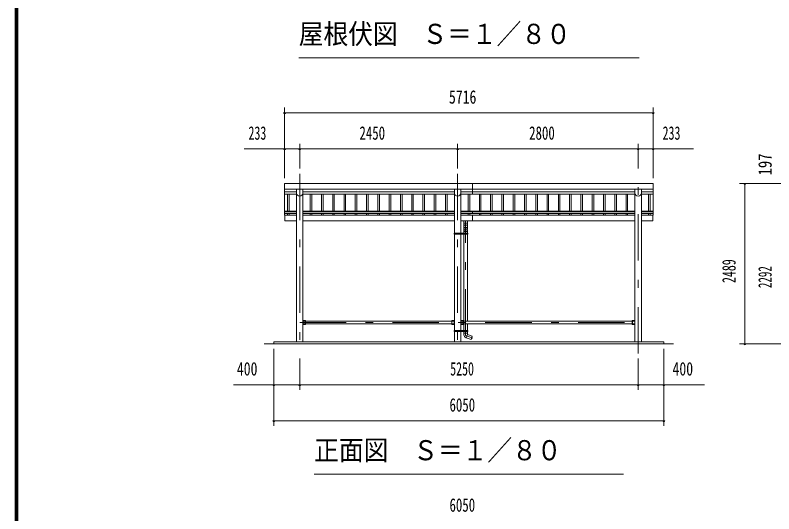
# Model space of a CAD drawing. Units: millimetres, scale not verified, with parts at other scales. Extents: x -35377 to 35393, y -16800 to 16800.
# Drawn here: x -11327 to 442, y 1535 to 9275 of the extents above; entities that cross this region are included whole.
import ezdxf
from ezdxf.enums import TextEntityAlignment as Align

# ---------------------------------------------------------------- set-up
doc = ezdxf.new("R2010")
doc.units = ezdxf.units.MM
doc.header["$LTSCALE"] = 60
doc.linetypes.add('USER3', pattern=[24, 12, -5, 2, -5])
for name, color, linetype, lineweight in [('0-2_1-08BOLD', 7, 'Continuous', 18), ('0-3_1-28CENTER', 3, 'USER3', 18), ('0-4_1-48THIN', 4, 'Continuous', 18), ('0-5_1-58DIM', 3, 'Continuous', 18), ('0-C_F-F1PAPER', 5, 'Continuous', 18)]:
    doc.layers.add(name, color=color, linetype=linetype, lineweight=lineweight)
doc.styles.add('ＭＳ ゴシック', font='')
doc.styles.get('ＭＳ ゴシック').set_extended_font_data('MS Gothic')

msp = doc.modelspace()

# ---------------------------------------------------------------- linework, layer by layer
at = {"layer": '0-2_1-08BOLD'}
for p, q in [((-4233.14, 6494.38), (-4233.14, 6663.33)), ((-1430.14, 6572.54), (-7146.13, 6572.54)), ((-7146.13, 6533.46), (-6963.93, 6533.46)), ((-6963.93, 6494.38), (-7146.13, 6494.38)), ((-6963.93, 6572.12), (-6963.93, 4204.33)), ((-6862.33, 4204.33), (-6862.33, 6572.12)), ((-6862.33, 6533.46), (-4513.94, 6533.46)), ((-4513.94, 6494.38), (-6862.33, 6494.38)), ((-4513.94, 6572.12), (-4513.94, 5890.33)), ((-4412.34, 5890.33), (-4412.34, 6572.12)), ((-4412.34, 6533.46), (-1713.93, 6533.46)), ((-1713.93, 6494.38), (-4412.34, 6494.38)), ((-1713.93, 6572.12), (-1713.93, 4204.33)), ((-1612.34, 6533.46), (-1430.14, 6533.46)), ((-1430.14, 6494.38), (-1612.34, 6494.38)), ((-1612.33, 4204.33), (-1612.33, 6572.12)), ((-6963.93, 6234.23), (-7146.13, 6234.23)), ((-7146.13, 6224.84), (-6963.93, 6224.84)), ((-6963.93, 6195.21), (-7146.13, 6195.21)), ((-6862.33, 6234.23), (-4513.94, 6234.23)), ((-4513.94, 6224.84), (-6862.33, 6224.84)), ((-6862.33, 6195.21), (-4513.94, 6195.21)), ((-4513.94, 6168.03), (-6862.33, 6168.03)), ((-4412.34, 6234.23), (-1713.93, 6234.23)), ((-1713.93, 6224.84), (-4412.34, 6224.84)), ((-4412.34, 6195.21), (-1713.93, 6195.21)), ((-1713.93, 6168.03), (-4412.34, 6168.03)), ((-4233.14, 6195.21), (-4233.14, 6234.23)), ((-4233.14, 6082.17), (-4233.14, 6168.03)), ((-1430.14, 6195.21), (-1612.34, 6195.21)), ((-1612.34, 6168.03), (-1430.14, 6168.03)), ((-1430.14, 6234.23), (-1612.33, 6234.23)), ((-1612.33, 6224.84), (-1430.14, 6224.84)), ((-6862.33, 6082.17), (-4513.94, 6082.17)), ((-4412.34, 6082.17), (-1713.93, 6082.17)), ((-4366.38, 6045.05), (-4366.38, 6082.17)), ((-4311.38, 6082.17), (-4311.38, 6045.05)), ((-4410.73, 5874.33), (-4410.73, 5890.33)), ((-4367.98, 5874.33), (-4367.98, 5890.33)), ((-4311.38, 5917.64), (-4366.38, 5917.64)), ((-4309.77, 5890.33), (-4309.77, 5874.33)), ((-4513.94, 5874.33), (-4513.94, 4382.93)), ((-4412.34, 4382.93), (-4412.34, 5874.33)), ((-4366.38, 4525.68), (-4366.38, 5874.33)), ((-4311.37, 5874.33), (-4311.37, 4525.68)), ((-4303.68, 5882.33), (-4309.77, 5882.33)), ((-6825.53, 4482.98), (-6860.63, 4482.98)), ((-6825.53, 4471.33), (-6825.53, 4537.33)), ((-6822.33, 4525.68), (-4553.93, 4525.68)), ((-4553.93, 4482.98), (-6822.33, 4482.98)), ((-4553.93, 4537.33), (-4513.94, 4537.33)), ((-4553.93, 4537.33), (-4553.93, 4471.33)), ((-4550.74, 4471.33), (-4550.74, 4537.33)), ((-4375.54, 4525.68), (-4410.63, 4525.68)), ((-4375.54, 4471.33), (-4375.54, 4537.33)), ((-1753.93, 4525.68), (-4372.33, 4525.68)), ((-4372.33, 4482.98), (-1753.93, 4482.98)), ((-4366.38, 4382.93), (-4366.38, 4482.98)), ((-4311.37, 4482.98), (-4311.37, 4382.93)), ((-1750.74, 4471.33), (-1750.74, 4537.33)), ((-4553.93, 4471.33), (-4513.94, 4471.33)), ((-4513.94, 4366.93), (-4513.94, 4204.33)), ((-4412.34, 4204.33), (-4412.34, 4366.93)), ((-4410.73, 4366.93), (-4410.73, 4382.93)), ((-4367.98, 4366.93), (-4367.98, 4382.93)), ((-4366.38, 4341.46), (-4366.38, 4366.93)), ((-4311.37, 4366.93), (-4311.37, 4341.46)), ((-4309.77, 4382.93), (-4309.77, 4366.93)), ((-4309.77, 4374.93), (-4303.68, 4374.93)), ((-4330.19, 4267.78), (-4311.38, 4319.46)), ((-1113.14, 4174.33), (-7463.13, 4174.33)), ((-7313.13, 4204.33), (-7313.13, 4174.33))]:
    msp.add_line(p, q, dxfattribs=at)
for points in [[(-7146.13, 6663.33), (-7146.13, 6168.03), (-6963.93, 6168.03)], [(-1430.14, 6168.03), (-1430.14, 6663.33), (-7146.13, 6663.33)], [(-7141.13, 6168.03), (-7141.13, 6082.17), (-6963.93, 6082.17)], [(-1612.34, 6082.17), (-1435.14, 6082.17), (-1435.14, 6168.03)], [(-4366.38, 5959.52), (-4366.38, 5995.38), (-4368.38, 6045.05), (-4309.38, 6045.05), (-4311.38, 5995.38), (-4311.38, 5959.52)], [(-4366.38, 5890.33), (-4366.38, 5924.58), (-4368.37, 5950.55)], [(-4309.38, 5950.42), (-4311.38, 5924.58), (-4311.38, 5890.33)], [(-6862.33, 4537.33), (-6822.33, 4537.33), (-6822.33, 4471.33), (-6862.33, 4471.33)], [(-6860.63, 4482.98), (-6860.63, 4525.68), (-6825.53, 4525.68)], [(-4550.74, 4525.68), (-4515.63, 4525.68), (-4515.63, 4482.98), (-4550.74, 4482.98)], [(-4412.34, 4471.33), (-4372.34, 4471.33), (-4372.34, 4537.33), (-4412.34, 4537.33)], [(-4410.63, 4525.68), (-4410.63, 4482.98), (-4375.54, 4482.98)], [(-1713.93, 4537.33), (-1753.93, 4537.33), (-1753.93, 4471.33), (-1713.93, 4471.33)], [(-1750.74, 4482.98), (-1715.63, 4482.98), (-1715.63, 4525.68), (-1750.74, 4525.68)], [(-4515.54, 4382.93), (-4515.54, 4366.93), (-4303.68, 4366.93)], [(-4303.68, 4366.93), (-4303.68, 4382.93), (-4515.54, 4382.93)], [(-4309.88, 4341.46), (-4367.88, 4341.46), (-4366.12, 4315.67)], [(-4309.88, 4341.46), (-4311.38, 4319.46), (-4235.38, 4291.8), (-4254.19, 4240.12), (-4329.91, 4267.68)], [(-7313.13, 4204.33), (-1263.13, 4204.33), (-1263.13, 4174.33)]]:
    msp.add_lwpolyline(points, dxfattribs=at)
for points in [[(-4515.54, 5890.33), (-4515.54, 5874.33), (-4303.68, 5874.33), (-4303.68, 5890.33)], [(-4384.35, 5885.22), (-4389.35, 5888.11), (-4394.35, 5885.22), (-4394.35, 5879.45), (-4389.35, 5876.56), (-4384.35, 5879.45)], [(-4384.35, 4377.82), (-4384.35, 4372.04), (-4389.35, 4369.16), (-4394.35, 4372.04), (-4394.35, 4377.82), (-4389.35, 4380.7)]]:
    msp.add_lwpolyline(points, close=True, dxfattribs=at)
for centre, radius in [((-4389.35, 5882.33), 6.25), ((-4389.35, 5882.33), 4.9), ((-4389.35, 4374.93), 6.25), ((-4389.35, 4374.93), 4.9)]:
    msp.add_circle(centre, radius, dxfattribs=at)
for centre, radius, start, end in [((-6913.13, 6517.13), 50.8, 180, 0), ((-4463.14, 6517.13), 50.8, 180, 0), ((-1663.13, 6517.13), 50.8, 180, 0), ((-4338.88, 5995.68), 27.55, 3.55867, 176.44133), ((-4338.88, 5948.71), 29.55, 3.56303, 176.43697), ((-4338.88, 5957.21), 27.55, 3.55867, 176.44133), ((-4338.88, 5923.6), 27.55, 3.55867, 176.44133), ((-4311.25, 4319.42), 55, 183.90576, 250.16731)]:
    msp.add_arc(centre, radius, start, end, dxfattribs=at)
at = {"layer": '0-3_1-28CENTER'}
for p, q in [((-6913.13, 6813.33), (-6913.13, 4024.33)), ((-4463.14, 6813.33), (-4463.14, 4024.33)), ((-1663.13, 4024.33), (-1663.13, 6813.33)), ((-4338.88, 4300.21), (-4338.88, 6082.17)), ((-4389.35, 5894.83), (-4389.35, 5869.83)), ((-4376.85, 5882.33), (-4401.85, 5882.33)), ((-6913.13, 4504.33), (-1663.14, 4504.33)), ((-4401.85, 4374.93), (-4376.85, 4374.93)), ((-4389.35, 4387.43), (-4389.35, 4362.43)), ((-4338.89, 4300.21), (-4226, 4259.12))]:
    msp.add_line(p, q, dxfattribs=at)
at = {"layer": '0-4_1-48THIN'}
for p, q in [((-7100.63, 6234.23), (-7100.63, 6494.38)), ((-7075.63, 6494.38), (-7075.63, 6234.23)), ((-6750.63, 6494.38), (-6750.63, 6234.23)), ((-6725.63, 6234.23), (-6725.63, 6494.38)), ((-6575.63, 6234.23), (-6575.63, 6494.38)), ((-6550.63, 6494.38), (-6550.63, 6234.23)), ((-6400.63, 6494.38), (-6400.63, 6234.23)), ((-6375.63, 6234.23), (-6375.63, 6494.38)), ((-6225.63, 6234.23), (-6225.63, 6494.38)), ((-6200.63, 6494.38), (-6200.63, 6234.23)), ((-6050.63, 6494.38), (-6050.63, 6234.23)), ((-6025.63, 6234.23), (-6025.63, 6494.38)), ((-5875.63, 6234.23), (-5875.63, 6494.38)), ((-5850.63, 6494.38), (-5850.63, 6234.23)), ((-5700.63, 6494.38), (-5700.63, 6234.23)), ((-5675.63, 6234.23), (-5675.63, 6494.38)), ((-5525.63, 6234.23), (-5525.63, 6494.38)), ((-5500.63, 6494.38), (-5500.63, 6234.23)), ((-5350.63, 6494.38), (-5350.63, 6234.23)), ((-5325.63, 6234.23), (-5325.63, 6494.38)), ((-5175.63, 6234.23), (-5175.63, 6494.38)), ((-5150.63, 6494.38), (-5150.63, 6234.23)), ((-5000.63, 6494.38), (-5000.63, 6234.23)), ((-4975.63, 6234.23), (-4975.63, 6494.38)), ((-4825.63, 6234.23), (-4825.63, 6494.38)), ((-4800.63, 6494.38), (-4800.63, 6234.23)), ((-4650.63, 6494.38), (-4650.63, 6234.23)), ((-4625.63, 6234.23), (-4625.63, 6494.38)), ((-4300.63, 6234.23), (-4300.63, 6494.38)), ((-4275.63, 6494.38), (-4275.63, 6234.23)), ((-4125.63, 6494.38), (-4125.63, 6234.23)), ((-4100.63, 6234.23), (-4100.63, 6494.38)), ((-3950.63, 6234.23), (-3950.63, 6494.38)), ((-3925.63, 6494.38), (-3925.63, 6234.23)), ((-3775.63, 6494.38), (-3775.63, 6234.23)), ((-3750.63, 6234.23), (-3750.63, 6494.38)), ((-3600.63, 6234.23), (-3600.63, 6494.38)), ((-3575.63, 6494.38), (-3575.63, 6234.23)), ((-3425.63, 6494.38), (-3425.63, 6234.23)), ((-3400.63, 6234.23), (-3400.63, 6494.38)), ((-3250.63, 6234.23), (-3250.63, 6494.38)), ((-3225.63, 6494.38), (-3225.63, 6234.23)), ((-3075.63, 6494.38), (-3075.63, 6234.23)), ((-3050.63, 6234.23), (-3050.63, 6494.38)), ((-2900.63, 6234.23), (-2900.63, 6494.38)), ((-2875.63, 6494.38), (-2875.63, 6234.23)), ((-2725.63, 6494.38), (-2725.63, 6234.23)), ((-2700.63, 6234.23), (-2700.63, 6494.38)), ((-2550.63, 6234.23), (-2550.63, 6494.38)), ((-2525.63, 6494.38), (-2525.63, 6234.23)), ((-2375.63, 6494.38), (-2375.63, 6234.23)), ((-2350.63, 6234.23), (-2350.63, 6494.38)), ((-2200.63, 6234.23), (-2200.63, 6494.38)), ((-2175.63, 6494.38), (-2175.63, 6234.23)), ((-2025.63, 6494.38), (-2025.63, 6234.23)), ((-2000.63, 6234.23), (-2000.63, 6494.38)), ((-1850.63, 6234.23), (-1850.63, 6494.38)), ((-1825.63, 6494.38), (-1825.63, 6234.23)), ((-1500.64, 6494.38), (-1500.64, 6234.23)), ((-1475.64, 6234.23), (-1475.64, 6494.38)), ((-7100.63, 6168.03), (-7100.63, 6195.21)), ((-7075.63, 6195.21), (-7075.63, 6168.03)), ((-6750.63, 6195.21), (-6750.63, 6168.03)), ((-6725.63, 6168.03), (-6725.63, 6195.21)), ((-6575.63, 6168.03), (-6575.63, 6195.21)), ((-6550.63, 6195.21), (-6550.63, 6168.03)), ((-6400.63, 6195.21), (-6400.63, 6168.03)), ((-6375.63, 6168.03), (-6375.63, 6195.21)), ((-6225.63, 6168.03), (-6225.63, 6195.21)), ((-6200.63, 6195.21), (-6200.63, 6168.03)), ((-6050.63, 6195.21), (-6050.63, 6168.03)), ((-6025.63, 6168.03), (-6025.63, 6195.21)), ((-5875.63, 6168.03), (-5875.63, 6195.21)), ((-5850.63, 6195.21), (-5850.63, 6168.03)), ((-5700.63, 6195.21), (-5700.63, 6168.03)), ((-5675.63, 6168.03), (-5675.63, 6195.21)), ((-5525.63, 6168.03), (-5525.63, 6195.21)), ((-5500.63, 6195.21), (-5500.63, 6168.03)), ((-5350.63, 6195.21), (-5350.63, 6168.03)), ((-5325.63, 6168.03), (-5325.63, 6195.21)), ((-5175.63, 6168.03), (-5175.63, 6195.21)), ((-5150.63, 6195.21), (-5150.63, 6168.03)), ((-5000.63, 6195.21), (-5000.63, 6168.03)), ((-4975.63, 6168.03), (-4975.63, 6195.21)), ((-4825.63, 6168.03), (-4825.63, 6195.21)), ((-4800.63, 6195.21), (-4800.63, 6168.03)), ((-4650.63, 6195.21), (-4650.63, 6168.03)), ((-4625.63, 6168.03), (-4625.63, 6195.21)), ((-4300.63, 6168.03), (-4300.63, 6195.21)), ((-4275.63, 6195.21), (-4275.63, 6168.03)), ((-4125.63, 6195.21), (-4125.63, 6168.03)), ((-4100.63, 6168.03), (-4100.63, 6195.21)), ((-3950.63, 6168.03), (-3950.63, 6195.21)), ((-3925.63, 6195.21), (-3925.63, 6168.03)), ((-3775.63, 6195.21), (-3775.63, 6168.03)), ((-3750.63, 6168.03), (-3750.63, 6195.21)), ((-3600.63, 6168.03), (-3600.63, 6195.21)), ((-3575.63, 6195.21), (-3575.63, 6168.03)), ((-3425.63, 6195.21), (-3425.63, 6168.03)), ((-3400.63, 6168.03), (-3400.63, 6195.21)), ((-3250.63, 6168.03), (-3250.63, 6195.21)), ((-3225.63, 6195.21), (-3225.63, 6168.03)), ((-3075.63, 6195.21), (-3075.63, 6168.03)), ((-3050.63, 6168.03), (-3050.63, 6195.21)), ((-2900.63, 6168.03), (-2900.63, 6195.21)), ((-2875.63, 6195.21), (-2875.63, 6168.03)), ((-2725.63, 6195.21), (-2725.63, 6168.03)), ((-2700.63, 6168.03), (-2700.63, 6195.21)), ((-2550.63, 6168.03), (-2550.63, 6195.21)), ((-2525.63, 6195.21), (-2525.63, 6168.03)), ((-2375.63, 6195.21), (-2375.63, 6168.03)), ((-2350.63, 6168.03), (-2350.63, 6195.21)), ((-2200.63, 6168.03), (-2200.63, 6195.21)), ((-2175.63, 6195.21), (-2175.63, 6168.03)), ((-2025.63, 6195.21), (-2025.63, 6168.03)), ((-2000.63, 6168.03), (-2000.63, 6195.21)), ((-1850.63, 6168.03), (-1850.63, 6195.21)), ((-1825.63, 6195.21), (-1825.63, 6168.03)), ((-1500.64, 6195.21), (-1500.64, 6168.03)), ((-1475.64, 6168.03), (-1475.64, 6195.21))]:
    msp.add_line(p, q, dxfattribs=at)
at = {"layer": '0-5_1-58DIM'}
for p, q in [((-6928.13, 8611.48), (-1648.13, 8611.48)), ((-7146.13, 7839.33), (-7146.13, 6743.33)), ((-1430.14, 7839.33), (-1430.14, 6743.33)), ((-7130.13, 7759.33), (-7162.13, 7759.33)), ((-7146.13, 7759.33), (-1430.14, 7759.33)), ((-1414.13, 7759.33), (-1446.13, 7759.33)), ((-7146.14, 7199.33), (-7774.14, 7199.33)), ((-7130.13, 7199.33), (-7162.13, 7199.33)), ((-7146.13, 7199.33), (-6913.13, 7199.33)), ((-6897.13, 7199.33), (-6929.13, 7199.33)), ((-6913.13, 7279.33), (-6913.13, 6893.33)), ((-6913.13, 7199.33), (-4463.14, 7199.33)), ((-4447.14, 7199.33), (-4479.14, 7199.33)), ((-4463.14, 7279.33), (-4463.14, 6893.33)), ((-4463.14, 7199.33), (-1663.13, 7199.33)), ((-1647.13, 7199.33), (-1679.13, 7199.33)), ((-1663.13, 6893.33), (-1663.13, 7279.33)), ((-1663.13, 7199.33), (-1430.14, 7199.33)), ((-1414.13, 7199.33), (-1446.13, 7199.33)), ((-1430.14, 7199.33), (-802.14, 7199.33)), ((-88.13, 6663.33), (1163.58, 6663.33)), ((7.87, 6663.33), (-24.13, 6663.33)), ((-8.13, 4174.33), (-8.13, 6663.33)), ((1151.87, 4174.33), (-88.13, 4174.33)), ((7.87, 4174.33), (-24.13, 4174.33)), ((-7313.13, 2899.33), (-7313.13, 4094.33)), ((-1263.13, 2899.33), (-1263.13, 4094.33)), ((-6913.13, 3944.33), (-6913.13, 3459.34)), ((-1663.13, 3459.34), (-1663.13, 3944.33)), ((-7313.13, 3539.33), (-7941.13, 3539.33)), ((-7297.13, 3539.34), (-7329.13, 3539.34)), ((-7313.13, 3539.34), (-6913.13, 3539.34)), ((-6897.13, 3539.34), (-6929.13, 3539.34)), ((-6913.13, 3539.34), (-1663.13, 3539.34)), ((-1647.13, 3539.34), (-1679.13, 3539.34)), ((-1663.13, 3539.34), (-1263.13, 3539.34)), ((-1247.13, 3539.34), (-1279.13, 3539.34)), ((-635.13, 3539.33), (-1263.13, 3539.33)), ((-7297.13, 2979.33), (-7329.13, 2979.33)), ((-7313.13, 2979.33), (-1263.13, 2979.33)), ((-1247.13, 2979.33), (-1279.13, 2979.33)), ((-1888.13, 2149.33), (-6688.13, 2149.33))]:
    msp.add_line(p, q, dxfattribs=at)
for centre in [(-7146.13, 7759.33), (-1430.13, 7759.33), (-7146.13, 7199.33), (-6913.13, 7199.33), (-4463.14, 7199.33), (-1663.13, 7199.33), (-1430.13, 7199.33), (-8.13, 6663.33), (-8.13, 4174.33), (-7313.13, 3539.34), (-6913.13, 3539.34), (-1663.13, 3539.34), (-1263.13, 3539.34), (-7313.13, 2979.33), (-1263.13, 2979.33)]:
    msp.add_arc(centre, 16, 180, 0, dxfattribs=at)
at = {"layer": '0-C_F-F1PAPER'}
for points in [[(34593.25, -16000), (-11326.75, -16000), (-11326.75, 16160), (34593.25, 16160)], [(34589.25, -15996), (-11322.75, -15996), (-11322.75, 16156), (34589.25, 16156)], [(34585.25, -15992), (34585.25, 16152), (-11318.75, 16152), (-11318.75, -15992)], [(34581.25, -15988), (-11314.75, -15988), (-11314.75, 16148), (34581.25, 16148)], [(34577.25, -15984), (34577.25, 16144), (-11310.75, 16144), (-11310.75, -15984)], [(34573.25, -15980), (-11306.75, -15980), (-11306.75, 16140), (34573.25, 16140)], [(34569.25, -15976), (34569.25, 16136), (-11302.75, 16136), (-11302.75, -15976)], [(34565.25, -15972), (-11298.75, -15972), (-11298.75, 16132), (34565.25, 16132)], [(34561.25, -15968), (-11294.75, -15968), (-11294.75, 16128), (34561.25, 16128)], [(34557.25, -15964), (-11290.75, -15964), (-11290.75, 16124), (34557.25, 16124)], [(34553.25, -15960), (34553.25, 16120), (-11286.75, 16120), (-11286.75, -15960)]]:
    msp.add_lwpolyline(points, close=True, dxfattribs=at)

# ---------------------------------------------------------------- texts
at = {"layer": '0-5_1-58DIM', "color": 7, "style": 'ＭＳ ゴシック'}
for s, height, width, p in [('屋根伏図\u3000Ｓ＝１／８０', 312.6, 0.9, (-6928.13, 8734.11)), ('5716', 208.4, 0.75, (-4597.59, 7839.33)), ('233', 208.4, 0.65, (-7707.22, 7279.33)), ('2450', 208.4, 0.7, (-5985.75, 7279.33)), ('2800', 208.4, 0.7, (-3353.17, 7279.33)), ('233', 208.4, 0.65, (-1283.21, 7279.33)), ('400', 208.4, 0.75, (-7887.33, 3619.34)), ('5250', 208.4, 0.65, (-4578.29, 3619.34)), ('400', 208.4, 0.75, (-1129.33, 3619.34)), ('6050', 208.4, 0.7, (-4588.59, 3059.33)), ('正面図\u3000Ｓ＝１／８０', 312.6, 0.9, (-6688.13, 2271.97)), ('6050', 208.4, 0.7, (-4588.59, 1505.04))]:
    msp.add_text(s, height=height, dxfattribs=dict(at, width=width)).set_placement(p, align=Align.BOTTOM_LEFT)
for s, width, p in [('197', 0.8, (471.87, 6787.52)), ('2489', 0.65, (-88.13, 5117.62)), ('2292', 0.6, (471.87, 5038.92))]:
    msp.add_text(s, height=208.4, rotation=90, dxfattribs=dict(at, width=width)).set_placement(p, align=Align.BOTTOM_LEFT)

doc.saveas('drawing.dxf')
